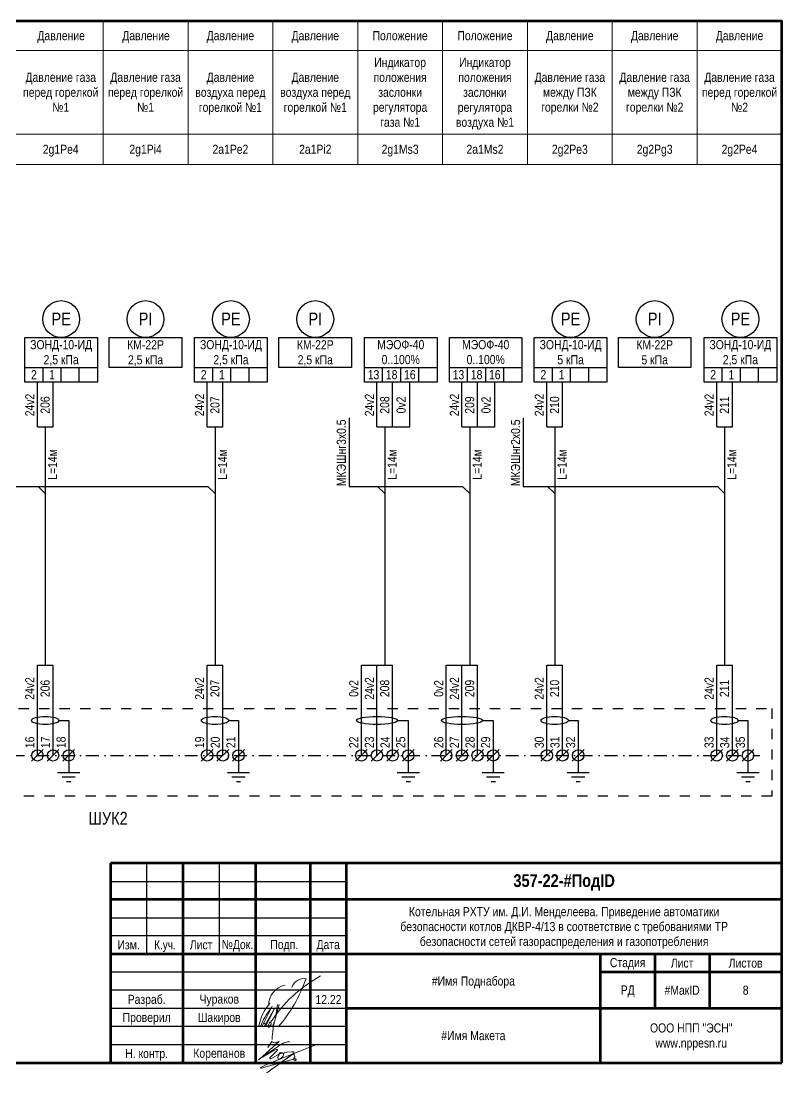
# Model space of a CAD drawing. Header units: millimetres. Extents: x -6000 to 26000, y -6000 to 26000.
# Drawn here: x 205.4 to 415, y -1514 to -1224.2 of the extents above; entities that cross this region are included whole.
import ezdxf

# ---------------------------------------------------------------- set-up
doc = ezdxf.new("R2010")
doc.units = ezdxf.units.MM
doc.header["$MEASUREMENT"] = 0
doc.linetypes.add('Штриховая', pattern=[5.644444, 2.822222, -2.822222])
doc.linetypes.add('Штрихпунктирная', pattern=[6.702778, 3.527778, -1.763889, 0, -1.411111])
for name, color, linetype, lineweight in [('0_Ном._пера__1', 7, 'Continuous', 15), ('0_Ном._пера__21', 7, 'Continuous', 30), ('0_Ном._пера__246', 7, 'Continuous', 100), ('2D - Общий_Ном._пера__1', 7, 'Continuous', 15), ('2D - Общий_Ном._пера__21', 7, 'Continuous', 30), ('Аннотация - Текст_Ном._пера__1', 7, 'Continuous', 15), ('Аннотация - Текст_Ном._пера__21', 7, 'Continuous', 30)]:
    doc.layers.add(name, color=color, linetype=linetype, lineweight=lineweight)
doc.layers.add('0_Ном._пера__9', color=7, linetype='Continuous', lineweight=15, true_color=0x3dad99)
doc.styles.add('СГЕНЕРИР_СТИЛЬ_1', font='')
doc.styles.add('СГЕНЕРИР_СТИЛЬ_4', font='')
doc.styles.get('СГЕНЕРИР_СТИЛЬ_1').set_extended_font_data('Arial Narrow')
doc.styles.get('СГЕНЕРИР_СТИЛЬ_4').set_extended_font_data('Arial Narrow', bold=True)

msp = doc.modelspace()

# ---------------------------------------------------------------- linework, layer by layer
at = {"layer": '0_Ном._пера__21', "color": 7, "linetype": 'Continuous', "lineweight": 30}
for p, q in [((415, -1456.19), (230, -1456.19)), ((230, -1456.19), (230, -1511.19)), ((240, -1456.19), (240, -1481.19)), ((250, -1456.19), (250, -1511.19)), ((260, -1456.19), (260, -1481.19)), ((270, -1456.19), (270, -1511.19)), ((285, -1456.19), (285, -1511.19)), ((295, -1456.19), (295, -1511.19)), ((230, -1461.19), (295, -1461.19)), ((415, -1466.19), (230, -1466.19)), ((230, -1471.19), (295, -1471.19)), ((295, -1476.19), (230, -1476.19)), ((415, -1481.19), (230, -1481.19)), ((365, -1511.19), (365, -1481.19)), ((380, -1481.19), (380, -1496.19)), ((395, -1481.19), (395, -1496.19)), ((295, -1486.19), (230, -1486.19)), ((415, -1486.19), (365, -1486.19)), ((295, -1491.19), (230, -1491.19)), ((295, -1496.19), (230, -1496.19)), ((415, -1496.19), (295, -1496.19)), ((295, -1501.19), (230, -1501.19)), ((295, -1506.19), (230, -1506.19))]:
    msp.add_line(p, q, dxfattribs=at)
at = {"layer": '0_Ном._пера__246', "color": 7, "linetype": 'Continuous', "lineweight": 100}
for p, q in [((415, -1456.19), (230, -1456.19)), ((230, -1456.19), (230, -1511.19)), ((250, -1456.19), (250, -1511.19)), ((270, -1456.19), (270, -1511.19)), ((285, -1456.19), (285, -1511.19)), ((295, -1456.19), (295, -1511.19)), ((415, -1466.19), (230, -1466.19)), ((415, -1481.19), (230, -1481.19)), ((365, -1511.19), (365, -1481.19)), ((380, -1481.19), (380, -1496.19)), ((395, -1481.19), (395, -1496.19)), ((415, -1486.19), (365, -1486.19)), ((415, -1496.19), (295, -1496.19))]:
    msp.add_line(p, q, dxfattribs=at)
at = {"layer": '0_Ном._пера__246', "color": 7, "linetype": 'Continuous', "lineweight": 100, "flags": 128}
msp.add_lwpolyline([(415, -1511.19), (415, -1224.19), (20, -1224.19), (20, -1511.19)], close=True, dxfattribs=at)
at = {"layer": '0_Ном._пера__9', "color": 135, "linetype": 'Continuous', "lineweight": 15, "true_color": 0x3dad99}
for p, q in [((275.49, -1498.83), (276.47, -1495.06)), ((275.49, -1498.83), (276.07, -1495.09)), ((274.54, -1495.53), (271.86, -1501.08)), ((272.35, -1501.18), (275.1, -1496.39)), ((275.1, -1496.39), (272.84, -1501.08)), ((273.33, -1501.18), (273.51, -1500.86)), ((274.27, -1500.25), (274.13, -1501.29)), ((274.53, -1501.34), (275.27, -1499.6))]:
    msp.add_line(p, q, dxfattribs=at)
at = {"layer": '0_Ном._пера__9', "color": 135, "linetype": 'Continuous', "lineweight": 15, "true_color": 0x3dad99, "flags": 128}
for points in [[(273.37, -1506.95), (274.48, -1505.31, -0.414214), (274.51, -1505.31), (274.64, -1505.4, 0.267949), (275.98, -1505.5), (276.48, -1505.26, -0.775573), (276.51, -1505.29), (271.17, -1510.04), (270.81, -1510.38), (270.95, -1510.24, 0.030067), (271.39, -1509.87), (276.91, -1506.18, -0.091908), (278.11, -1505.59), (279.12, -1505.33, -0.933541), (279.19, -1505.45)], [(271.87, -1509.56), (275.11, -1507.72, -0.08719), (275.64, -1507.48), (275.75, -1507.46, -0.702393), (275.98, -1507.8), (273.94, -1509.82, 0.136086), (273.9, -1509.93, 0.443716), (274.02, -1510.07), (274.18, -1510.07, 0.161222), (274.25, -1510.04), (276.29, -1508.84, -0.026522), (276.38, -1508.78, -0.768791), (276.46, -1508.85), (276.23, -1509.29, 0.105043), (276.11, -1509.7, 0.43472), (276.54, -1510.16, 0.16132), (276.66, -1510.12), (277.28, -1509.66, 0.102211), (277.56, -1509.35), (277.58, -1509.31, -0.023478), (277.62, -1509.25, 0.197304), (277.75, -1508.69, 0.161257), (277.69, -1508.58, 0.094433), (277.46, -1508.43), (277.44, -1508.42, 0.083774), (277.2, -1508.37, 0.05387), (276.8, -1508.39, 0.985858), (276.69, -1508.71), (278.65, -1508.27, -0.027151), (278.73, -1508.25), (280.02, -1508.11, -0.046388), (280.15, -1508.11), (280.38, -1508.12, -0.65616), (280.5, -1508.48), (273.14, -1513.95), (279.32, -1509.46), (280.16, -1508.9), (280.27, -1508.88, -0.038414), (280.38, -1508.88), (280.48, -1508.88), (280.5, -1508.88, -0.402341), (280.8, -1509.48, 0.020676), (280.78, -1509.54), (280.55, -1509.92, 0.467701), (280.83, -1510.53, 0.131652), (281.07, -1510.44, 0.726247), (280.97, -1510.07), (280.88, -1510.06, 0.115506), (280.74, -1510.07), (274.6, -1511.78), (271.6, -1512.61), (271.48, -1512.6, -0.747293), (271.44, -1512.45), (273.5, -1511.47), (286.93, -1506)]]:
    msp.add_lwpolyline(points, format="xyb", dxfattribs=at)
at = {"layer": '0_Ном._пера__9', "color": 135, "linetype": 'Continuous', "lineweight": 15, "true_color": 0x3dad99}
for centre, radius, start, end in [((306.41, -1521.02), 38.51, 118.6981, 146.8966), ((243.78, -1473.68), 42.61, 319.6537, 340.3805), ((283.34, -1491.47), 3.52, 80.6082, 161.7985), ((279.27, -1495.33), 5.66, 101.6434, 180.3746), ((283.79, -1503.42), 13.12, 138.6736, 169.7126), ((286.05, -1506.43), 15.59, 139.9163, 160.3208), ((272.19, -1500.88), 0.668, 353.3227, 96.6773), ((273.35, -1500.58), 0.661, 268.7016, 341.1724), ((296.11, -1505.07), 21.55, 163.167, 179.0964)]:
    msp.add_arc(centre, radius, start, end, dxfattribs=at)
msp.add_ellipse((273.9, -1500.65), major_axis=(0.248, 0.662), ratio=0.421875, dxfattribs=at)
at = {"layer": '2D - Общий_Ном._пера__1', "color": 7, "linetype": 'Continuous', "lineweight": 15}
for p, q in [((228.01, -1224.19), (228.01, -1263.72)), ((251.39, -1224.19), (251.39, -1263.72)), ((274.76, -1224.19), (274.76, -1263.72)), ((298.13, -1224.19), (298.13, -1263.72)), ((321.51, -1224.19), (321.51, -1263.72)), ((344.88, -1224.19), (344.88, -1263.72)), ((368.25, -1224.19), (368.25, -1263.72)), ((391.63, -1224.19), (391.63, -1263.72)), ((20, -1232.31), (415, -1232.31)), ((20, -1255.36), (415, -1255.36)), ((20, -1263.72), (415, -1263.72))]:
    msp.add_line(p, q, dxfattribs=at)
at = {"layer": '2D - Общий_Ном._пера__21', "color": 7, "linetype": 'Continuous', "lineweight": 30}
for p, q in [((206.45, -1311.35), (226.45, -1311.35)), ((206.45, -1323.7), (206.45, -1311.35)), ((226.45, -1311.35), (226.45, -1323.7)), ((253.22, -1311.35), (273.22, -1311.35)), ((253.22, -1323.7), (253.22, -1311.35)), ((273.22, -1311.35), (273.22, -1323.7)), ((299.99, -1311.35), (319.99, -1311.35)), ((299.99, -1323.7), (299.99, -1311.35)), ((319.99, -1311.35), (319.99, -1323.7)), ((323.39, -1311.35), (343.39, -1311.35)), ((323.39, -1323.7), (323.39, -1311.35)), ((343.39, -1311.35), (343.39, -1323.7)), ((346.78, -1311.35), (366.78, -1311.35)), ((346.78, -1323.7), (346.78, -1311.35)), ((366.78, -1311.35), (366.78, -1323.7)), ((393.55, -1311.35), (413.55, -1311.35)), ((393.55, -1323.7), (393.55, -1311.35)), ((413.55, -1311.35), (413.55, -1323.7)), ((206.45, -1319.58), (226.45, -1319.58)), ((211.45, -1323.7), (211.45, -1319.58)), ((216.45, -1323.7), (216.45, -1319.58)), ((221.45, -1323.7), (221.45, -1319.58)), ((253.22, -1319.58), (273.22, -1319.58)), ((258.22, -1323.7), (258.22, -1319.58)), ((263.22, -1323.7), (263.22, -1319.58)), ((268.22, -1323.7), (268.22, -1319.58)), ((299.99, -1319.58), (319.99, -1319.58)), ((304.99, -1323.7), (304.99, -1319.58)), ((309.99, -1323.7), (309.99, -1319.58)), ((314.99, -1323.7), (314.99, -1319.58)), ((323.39, -1319.58), (343.39, -1319.58)), ((328.39, -1323.7), (328.39, -1319.58)), ((333.39, -1323.7), (333.39, -1319.58)), ((338.39, -1323.7), (338.39, -1319.58)), ((346.78, -1319.58), (366.78, -1319.58)), ((351.78, -1323.7), (351.78, -1319.58)), ((356.78, -1323.7), (356.78, -1319.58)), ((361.78, -1323.7), (361.78, -1319.58)), ((393.55, -1319.58), (413.55, -1319.58)), ((398.55, -1323.7), (398.55, -1319.58)), ((403.55, -1323.7), (403.55, -1319.58)), ((408.55, -1323.7), (408.55, -1319.58)), ((226.45, -1323.7), (206.45, -1323.7)), ((209.91, -1335.97), (209.91, -1323.7)), ((214.22, -1335.97), (214.22, -1323.7)), ((273.22, -1323.7), (253.22, -1323.7)), ((256.68, -1335.97), (256.68, -1323.7)), ((260.99, -1335.97), (260.99, -1323.7)), ((319.99, -1323.7), (299.99, -1323.7)), ((303.45, -1335.97), (303.45, -1323.7)), ((307.76, -1335.97), (307.76, -1323.7)), ((312.49, -1335.97), (312.49, -1323.7)), ((343.39, -1323.7), (323.39, -1323.7)), ((326.85, -1335.97), (326.85, -1323.7)), ((331.16, -1335.97), (331.16, -1323.7)), ((335.89, -1335.97), (335.89, -1323.7)), ((366.78, -1323.7), (346.78, -1323.7)), ((350.25, -1335.97), (350.25, -1323.7)), ((354.56, -1335.97), (354.56, -1323.7)), ((413.55, -1323.7), (393.55, -1323.7)), ((397.02, -1335.97), (397.02, -1323.7)), ((401.33, -1335.97), (401.33, -1323.7)), ((295.75, -1333.46), (295.75, -1352.39)), ((343.74, -1333.46), (343.74, -1352.39)), ((209.91, -1335.97), (214.22, -1335.97)), ((212.07, -1335.97), (212.07, -1401.65)), ((256.68, -1335.97), (260.99, -1335.97)), ((258.84, -1335.97), (258.84, -1401.65)), ((303.45, -1335.97), (312.49, -1335.97)), ((305.61, -1335.97), (305.61, -1401.65)), ((326.85, -1335.97), (335.89, -1335.97)), ((329, -1335.97), (329, -1401.65)), ((350.25, -1335.97), (354.56, -1335.97)), ((352.4, -1335.97), (352.4, -1401.65)), ((397.02, -1335.97), (401.33, -1335.97)), ((399.17, -1335.97), (399.17, -1401.65)), ((34.11, -1352.39), (256.86, -1352.39)), ((212.07, -1354.37), (210.09, -1352.39)), ((258.84, -1354.37), (256.86, -1352.39)), ((295.75, -1352.39), (327.03, -1352.39)), ((305.61, -1354.37), (303.63, -1352.39)), ((329, -1354.37), (327.03, -1352.39)), ((343.74, -1352.39), (397.22, -1352.39)), ((352.4, -1354.37), (350.43, -1352.39)), ((399.17, -1354.37), (397.2, -1352.39)), ((209.91, -1426.48), (209.91, -1401.65)), ((209.91, -1401.65), (214.22, -1401.65)), ((214.22, -1426.48), (214.22, -1401.65)), ((256.68, -1426.48), (256.68, -1401.65)), ((256.68, -1401.65), (260.99, -1401.65)), ((260.99, -1426.48), (260.99, -1401.65)), ((299.14, -1426.48), (299.14, -1401.65)), ((299.14, -1401.65), (307.76, -1401.65)), ((303.45, -1426.48), (303.45, -1401.65)), ((307.76, -1426.48), (307.76, -1401.65)), ((322.54, -1426.48), (322.54, -1401.65)), ((322.54, -1401.65), (331.16, -1401.65)), ((326.85, -1426.48), (326.85, -1401.65)), ((331.16, -1426.48), (331.16, -1401.65)), ((350.25, -1426.48), (350.25, -1401.65)), ((350.25, -1401.65), (354.56, -1401.65)), ((354.56, -1426.48), (354.56, -1401.65)), ((397.02, -1426.48), (397.02, -1401.65)), ((397.02, -1401.65), (401.33, -1401.65)), ((401.33, -1426.48), (401.33, -1401.65)), ((215.83, -1416.85), (218.53, -1416.85)), ((218.53, -1416.85), (218.53, -1426.48)), ((262.6, -1416.85), (265.3, -1416.85)), ((265.3, -1416.85), (265.3, -1426.48)), ((309.09, -1416.85), (312.07, -1416.85)), ((312.07, -1416.85), (312.07, -1426.48)), ((332.48, -1416.85), (335.47, -1416.85)), ((335.47, -1416.85), (335.47, -1426.48)), ((356.17, -1416.85), (358.87, -1416.85)), ((358.87, -1416.85), (358.87, -1426.48)), ((402.94, -1416.85), (405.64, -1416.85)), ((405.64, -1416.85), (405.64, -1426.48)), ((208.28, -1428.11), (211.52, -1424.87)), ((212.59, -1428.11), (215.83, -1424.87)), ((216.9, -1428.11), (220.14, -1424.87)), ((255.05, -1428.11), (258.29, -1424.87)), ((259.36, -1428.11), (262.6, -1424.87)), ((263.68, -1428.11), (266.91, -1424.87)), ((297.51, -1428.11), (300.75, -1424.87)), ((301.83, -1428.11), (305.06, -1424.87)), ((306.14, -1428.11), (309.37, -1424.87)), ((310.45, -1428.11), (313.68, -1424.87)), ((320.91, -1428.11), (324.15, -1424.87)), ((325.22, -1428.11), (328.46, -1424.87)), ((329.53, -1428.11), (332.77, -1424.87)), ((333.84, -1428.11), (337.08, -1424.87)), ((348.62, -1428.11), (351.85, -1424.87)), ((352.93, -1428.11), (356.17, -1424.87)), ((357.24, -1428.11), (360.48, -1424.87)), ((395.39, -1428.11), (398.63, -1424.87)), ((399.7, -1428.11), (402.94, -1424.87)), ((404.01, -1428.11), (407.25, -1424.87)), ((218.53, -1426.48), (218.53, -1431.17)), ((265.3, -1426.48), (265.3, -1431.17)), ((312.07, -1426.48), (312.07, -1431.17)), ((335.47, -1426.48), (335.47, -1431.17)), ((358.87, -1426.48), (358.87, -1431.17)), ((405.64, -1426.48), (405.64, -1431.17)), ((215.48, -1431.17), (221.58, -1431.17)), ((262.25, -1431.17), (268.35, -1431.17)), ((309.02, -1431.17), (315.12, -1431.17)), ((332.42, -1431.17), (338.52, -1431.17)), ((355.82, -1431.17), (361.92, -1431.17)), ((402.59, -1431.17), (408.69, -1431.17)), ((216.71, -1432.41), (220.35, -1432.41)), ((217.95, -1433.64), (219.12, -1433.64)), ((263.49, -1432.41), (267.12, -1432.41)), ((264.72, -1433.64), (265.89, -1433.64)), ((310.26, -1432.41), (313.89, -1432.41)), ((311.49, -1433.64), (312.66, -1433.64)), ((333.65, -1432.41), (337.29, -1432.41)), ((334.89, -1433.64), (336.06, -1433.64)), ((357.05, -1432.41), (360.68, -1432.41)), ((358.28, -1433.64), (359.45, -1433.64)), ((403.82, -1432.41), (407.46, -1432.41)), ((405.05, -1433.64), (406.22, -1433.64))]:
    msp.add_line(p, q, dxfattribs=at)
at = {"layer": '2D - Общий_Ном._пера__21', "color": 7, "linetype": 'Штриховая', "lineweight": 30}
for p, q in [((24.11, -1413.54), (412.23, -1413.54)), ((412.23, -1413.54), (412.23, -1437.69)), ((412.23, -1437.69), (24.11, -1437.69))]:
    msp.add_line(p, q, dxfattribs=at)
at = {"layer": '2D - Общий_Ном._пера__21', "color": 7, "linetype": 'Штрихпунктирная', "lineweight": 30}
msp.add_line((32.79, -1426.48), (408.89, -1426.48), dxfattribs=at)
at = {"layer": '2D - Общий_Ном._пера__21', "color": 7, "linetype": 'Continuous', "lineweight": 30}
for centre, radius in [((216.45, -1306.28), 5.07), ((239.7, -1306.28), 5.07), ((263.22, -1306.28), 5.07), ((286.45, -1306.28), 5.07), ((356.78, -1306.28), 5.07), ((379.94, -1306.28), 5.07), ((403.55, -1306.28), 5.07), ((209.91, -1426.48), 1.57), ((214.22, -1426.48), 1.57), ((218.53, -1426.48), 1.57), ((256.68, -1426.48), 1.57), ((260.99, -1426.48), 1.57), ((265.3, -1426.48), 1.57), ((299.14, -1426.48), 1.57), ((303.45, -1426.48), 1.57), ((307.76, -1426.48), 1.57), ((312.07, -1426.48), 1.57), ((322.54, -1426.48), 1.57), ((326.85, -1426.48), 1.57), ((331.16, -1426.48), 1.57), ((335.47, -1426.48), 1.57), ((350.25, -1426.48), 1.57), ((354.56, -1426.48), 1.57), ((358.87, -1426.48), 1.57), ((397.02, -1426.48), 1.57), ((401.33, -1426.48), 1.57), ((405.64, -1426.48), 1.57)]:
    msp.add_circle(centre, radius, dxfattribs=at)
for centre, major_axis, ratio in [((212.07, -1416.85), (3.77, 0), 0.293314), ((258.84, -1416.85), (3.77, 0), 0.293314), ((303.45, -1416.85), (5.64, 0), 0.196058), ((326.85, -1416.85), (5.64, 0), 0.196058), ((352.4, -1416.85), (3.77, 0), 0.293314), ((399.17, -1416.85), (3.77, 0), 0.293314)]:
    msp.add_ellipse(centre, major_axis=major_axis, ratio=ratio, dxfattribs=at)
at = {"layer": 'Аннотация - Текст_Ном._пера__21', "color": 7, "linetype": 'Continuous', "lineweight": 30, "flags": 128}
for points in [[(229.7, -1311.35), (249.7, -1311.35), (249.7, -1319.58), (229.7, -1319.58)], [(276.45, -1311.35), (296.45, -1311.35), (296.45, -1319.58), (276.45, -1319.58)], [(369.94, -1311.35), (389.94, -1311.35), (389.94, -1319.58), (369.94, -1319.58)]]:
    msp.add_lwpolyline(points, close=True, dxfattribs=at)

# ---------------------------------------------------------------- texts
at = {"layer": '0_Ном._пера__1', "color": 7, "linetype": 'Continuous', "lineweight": 15, "attachment_point": 5}
for s, insert, char_height, style in [('\\A1;{\\pqc;\\fArial Narrow|b1|i0|c204|p34;357-22\\fArial Narrow|b1|i0|c204|p34;-\\fArial Narrow|b1|i0|c204|p34;#ПодID}', (355, -1461.48), 3.5, 'СГЕНЕРИР_СТИЛЬ_4'), ('\\A1;{\\pqc;\\fArial Narrow|b0|i0|c204|p34;Изм.}', (235.04, -1478.67), 2.5, 'СГЕНЕРИР_СТИЛЬ_1'), ('\\A1;{\\W0.950000x;\\pqc;\\fArial Narrow|b0|i0|c204|p34;К.уч.}', (245.04, -1479.02), 2.5, 'СГЕНЕРИР_СТИЛЬ_1'), ('\\A1;{\\pqc;\\fArial Narrow|b0|i0|c204|p34;Лист}', (255, -1478.67), 2.5, 'СГЕНЕРИР_СТИЛЬ_1'), ('\\A1;{\\pqc;\\fArial Narrow|b0|i0|c204|p34;№Док.}', (265, -1478.95), 2.5, 'СГЕНЕРИР_СТИЛЬ_1'), ('\\A1;{\\pqc;\\fArial Narrow|b0|i0|c204|p34; Подп.}', (277.5, -1478.91), 2.5, 'СГЕНЕРИР_СТИЛЬ_1'), ('\\A1;{\\pqc;\\fArial Narrow|b0|i0|c204|p34;Дата}', (290, -1478.95), 2.5, 'СГЕНЕРИР_СТИЛЬ_1'), ('\\A1;{\\pqc;\\fArial Narrow|b0|i0|c204|p34;Стадия}', (372.5, -1483.91), 2.5, 'СГЕНЕРИР_СТИЛЬ_1'), ('\\A1;{\\pqc;\\fArial Narrow|b0|i0|c204|p34;Лист}', (387.5, -1483.7), 2.5, 'СГЕНЕРИР_СТИЛЬ_1'), ('\\A1;{\\pqc;\\fArial Narrow|b0|i0|c204|p34;Листов}', (405, -1483.7), 2.5, 'СГЕНЕРИР_СТИЛЬ_1'), ('\\A1;{\\pqc;\\fArial Narrow|b0|i0|c204|p34;#Имя Поднабора}', (330, -1489), 2.5, 'СГЕНЕРИР_СТИЛЬ_1'), ('\\A1;{\\pqc;\\fArial Narrow|b0|i0|c204|p34;РД}', (372.5, -1491.47), 2.5, 'СГЕНЕРИР_СТИЛЬ_1'), ('\\A1;{\\pqc;\\fArial Narrow|b0|i0|c204|p34;#МакID}', (387.5, -1491.18), 2.5, 'СГЕНЕРИР_СТИЛЬ_1'), ('\\A1;{\\pqc;\\fArial Narrow|b0|i0|c204|p34;#Имя Макета}', (330, -1503.68), 2.5, 'СГЕНЕРИР_СТИЛЬ_1')]:
    msp.add_mtext(s, dxfattribs=dict(at, insert=insert, char_height=char_height, style=style))
at = {"layer": '0_Ном._пера__1', "color": 7, "linetype": 'Continuous', "lineweight": 15, "insert": (355, -1474), "char_height": 2.5, "width": 102.1134, "attachment_point": 5, "line_spacing_factor": 0.984993, "style": 'СГЕНЕРИР_СТИЛЬ_1'}
msp.add_mtext('\\A1;{\\pqc;\\fArial Narrow|b0|i0|c204|p34;Котельная РХТУ им. Д.И. Менделеева. Приведение автоматики безопасности котлов ДКВР-4/13 в соответствие с требованиями ТР безопасности сетей газораспределения и газопотребления}', dxfattribs=at)
at = {"layer": '0_Ном._пера__1', "color": 7, "linetype": 'Continuous', "lineweight": 15, "insert": (390, -1504), "char_height": 2.5, "attachment_point": 5, "line_spacing_factor": 0.996855, "style": 'СГЕНЕРИР_СТИЛЬ_1'}
msp.add_mtext('\\A1;{\\pqc;\\fArial Narrow|b0|i0|c204|p34;ООО НПП "ЭСН"\\P\\pqc;\\fArial Narrow|b0|i0|c204|p34;www.nppesn.ru}', dxfattribs=at)
at = {"layer": 'Аннотация - Текст_Ном._пера__1', "color": 7, "linetype": 'Continuous', "lineweight": 15, "attachment_point": 2, "style": 'СГЕНЕРИР_СТИЛЬ_1'}
for s, insert, char_height in [('\\A1;{\\pqc;\\fArial Narrow|b0|i0|c204|p34;Давление}', (216.45, -1226.97), 2.5), ('\\A1;{\\pqc;\\fArial Narrow|b0|i0|c204|p34;Давление}', (239.82, -1226.97), 2.5), ('\\A1;{\\pqc;\\fArial Narrow|b0|i0|c204|p34;Давление}', (263.07, -1226.97), 2.5), ('\\A1;{\\pqc;\\fArial Narrow|b0|i0|c204|p34;Давление}', (286.45, -1226.97), 2.5), ('\\A1;{\\pqc;\\fArial Narrow|b0|i0|c204|p34;Положение}', (309.82, -1226.97), 2.5), ('\\A1;{\\pqc;\\fArial Narrow|b0|i0|c204|p34;Положение}', (333.19, -1226.97), 2.5), ('\\A1;{\\pqc;\\fArial Narrow|b0|i0|c204|p34;Давление}', (356.57, -1226.97), 2.5), ('\\A1;{\\pqc;\\fArial Narrow|b0|i0|c204|p34;Давление}', (379.94, -1226.97), 2.5), ('\\A1;{\\pqc;\\fArial Narrow|b0|i0|c204|p34;Давление}', (403.31, -1226.97), 2.5), ('\\A1;{\\pqc;\\fArial Narrow|b0|i0|c204|p34;2\\fArial Narrow|b0|i0|c204|p34;g1Pe4}', (216.33, -1258.26), 2.5), ('\\A1;{\\pqc;\\fArial Narrow|b0|i0|c204|p34;2\\fArial Narrow|b0|i0|c204|p34;g1Pi4}', (239.7, -1258.26), 2.5), ('\\A1;{\\pqc;\\fArial Narrow|b0|i0|c204|p34;2\\fArial Narrow|b0|i0|c204|p34;a1Pe2}', (263.07, -1258.26), 2.5), ('\\A1;{\\pqc;\\fArial Narrow|b0|i0|c204|p34;2\\fArial Narrow|b0|i0|c204|p34;a1Pi2}', (286.45, -1258.26), 2.5), ('\\A1;{\\pqc;\\fArial Narrow|b0|i0|c204|p34;2\\fArial Narrow|b0|i0|c204|p34;g1Ms3}', (309.82, -1258.26), 2.5), ('\\A1;{\\pqc;\\fArial Narrow|b0|i0|c204|p34;2\\fArial Narrow|b0|i0|c204|p34;a1Ms2}', (333.19, -1258.26), 2.5), ('\\A1;{\\pqc;\\fArial Narrow|b0|i0|c204|p34;2\\fArial Narrow|b0|i0|c204|p34;g2Pe3}', (356.57, -1258.26), 2.5), ('\\A1;{\\pqc;\\fArial Narrow|b0|i0|c204|p34;2\\fArial Narrow|b0|i0|c204|p34;g2Pg3}', (379.94, -1258.26), 2.5), ('\\A1;{\\pqc;\\fArial Narrow|b0|i0|c204|p34;2\\fArial Narrow|b0|i0|c204|p34;g2Pe4}', (403.31, -1258.26), 2.5), ('\\A1;{\\pqc;\\fArial Narrow|b0|i0|c204|p34;P\\fArial Narrow|b0|i0|c204|p34;E}', (216.45, -1304.49), 3.5), ('\\A1;{\\pqc;\\fArial Narrow|b0|i0|c204|p34;P\\fArial Narrow|b0|i0|c204|p34;I}', (239.7, -1304.49), 3.5), ('\\A1;{\\pqc;\\fArial Narrow|b0|i0|c204|p34;P\\fArial Narrow|b0|i0|c204|p34;E}', (263.22, -1304.49), 3.5), ('\\A1;{\\pqc;\\fArial Narrow|b0|i0|c204|p34;P\\fArial Narrow|b0|i0|c204|p34;I}', (286.45, -1304.49), 3.5), ('\\A1;{\\pqc;\\fArial Narrow|b0|i0|c204|p34;P\\fArial Narrow|b0|i0|c204|p34;E}', (356.78, -1304.49), 3.5), ('\\A1;{\\pqc;\\fArial Narrow|b0|i0|c204|p34;P\\fArial Narrow|b0|i0|c204|p34;I}', (379.94, -1304.49), 3.5), ('\\A1;{\\pqc;\\fArial Narrow|b0|i0|c204|p34;P\\fArial Narrow|b0|i0|c204|p34;E}', (403.55, -1304.49), 3.5), ('\\A1;{\\pqc;\\fArial Narrow|b0|i0|c204|p34;2}', (208.95, -1320.35), 2.5), ('\\A1;{\\pqc;\\fArial Narrow|b0|i0|c204|p34;1}', (213.95, -1320.35), 2.5), ('\\A1;{\\pqc;\\fArial Narrow|b0|i0|c204|p34;2}', (255.72, -1320.35), 2.5), ('\\A1;{\\pqc;\\fArial Narrow|b0|i0|c204|p34;1}', (260.72, -1320.35), 2.5), ('\\A1;{\\pqc;\\fArial Narrow|b0|i0|c204|p34;1\\fArial Narrow|b0|i0|c204|p34;3}', (302.49, -1320.35), 2.5), ('\\A1;{\\pqc;\\fArial Narrow|b0|i0|c204|p34;18}', (307.49, -1320.35), 2.5), ('\\A1;{\\pqc;\\fArial Narrow|b0|i0|c204|p34;16}', (312.49, -1320.35), 2.5), ('\\A1;{\\pqc;\\fArial Narrow|b0|i0|c204|p34;1\\fArial Narrow|b0|i0|c204|p34;3}', (325.89, -1320.35), 2.5), ('\\A1;{\\pqc;\\fArial Narrow|b0|i0|c204|p34;18}', (330.89, -1320.35), 2.5), ('\\A1;{\\pqc;\\fArial Narrow|b0|i0|c204|p34;16}', (335.89, -1320.35), 2.5), ('\\A1;{\\pqc;\\fArial Narrow|b0|i0|c204|p34;2}', (349.28, -1320.35), 2.5), ('\\A1;{\\pqc;\\fArial Narrow|b0|i0|c204|p34;1}', (354.28, -1320.35), 2.5), ('\\A1;{\\pqc;\\fArial Narrow|b0|i0|c204|p34;2}', (396.05, -1320.35), 2.5), ('\\A1;{\\pqc;\\fArial Narrow|b0|i0|c204|p34;1}', (401.05, -1320.35), 2.5), ('\\A1;{\\pqc;\\fArial Narrow|b0|i0|c204|p34;ШУК\\fArial Narrow|b0|i0|c204|p34;2}', (229.39, -1442.05), 3.5), ('\\A1;{\\pqc;\\fArial Narrow|b0|i0|c204|p34;Разраб.}', (240, -1492.43), 2.5), ('\\A1;{\\pqc;\\fArial Narrow|b0|i0|c204|p34;8}', (405, -1489.9), 2.5), ('\\A1;{\\pqc;\\fArial Narrow|b0|i0|c204|p34;Чураков}', (260, -1492.35), 2.5), ('\\A1;{\\pqc;\\fArial Narrow|b0|i0|c204|p34;12.22}', (290.08, -1492.49), 2.5), ('\\A1;{\\pqc;\\fArial Narrow|b0|i0|c204|p34;Проверил}', (240, -1497.4), 2.5), ('\\A1;{\\pqc;\\fArial Narrow|b0|i0|c204|p34;Шакиров}', (260, -1497.4), 2.5), ('\\A1;{\\pqc;\\fArial Narrow|b0|i0|c204|p34;Н. контр.}', (240, -1507.35), 2.5), ('\\A1;{\\pqc;\\fArial Narrow|b0|i0|c204|p34;Корепанов}', (260, -1507.27), 2.5)]:
    msp.add_mtext(s, dxfattribs=dict(at, insert=insert, char_height=char_height))
at = {"layer": 'Аннотация - Текст_Ном._пера__1', "color": 7, "linetype": 'Continuous', "lineweight": 15, "char_height": 2.5, "width": 23.3734, "attachment_point": 2, "style": 'СГЕНЕРИР_СТИЛЬ_1'}
for s, insert, line_spacing_factor in [('\\A1;{\\pqc;\\fArial Narrow|b0|i0|c204|p34;Индикатор положения заслонки регулятора\\P\\pqc;\\fArial Narrow|b0|i0|c204|p34;газа №1}', (309.82, -1234.32), 0.989236), ('\\A1;{\\pqc;\\fArial Narrow|b0|i0|c204|p34;Индикатор положения заслонки регулятора воздуха №1}', (333.19, -1234.32), 0.989719), ('\\A1;{\\pqc;\\fArial Narrow|b0|i0|c204|p34;Давление газа \\fArial Narrow|b0|i0|c204|p34;перед горелкой\\fArial Narrow|b0|i0|c204|p34; №1}', (216.33, -1238.44), 0.990261), ('\\A1;{\\pqc;\\fArial Narrow|b0|i0|c204|p34;Давление газа \\fArial Narrow|b0|i0|c204|p34;перед горелкой\\fArial Narrow|b0|i0|c204|p34; №1}', (239.7, -1238.44), 0.990261), ('\\A1;{\\pqc;\\fArial Narrow|b0|i0|c204|p34;Давление \\fArial Narrow|b0|i0|c204|p34;воздуха \\fArial Narrow|b0|i0|c204|p34;перед горелкой №1}', (263.07, -1238.44), 0.991143), ('\\A1;{\\pqc;\\fArial Narrow|b0|i0|c204|p34;Давление \\fArial Narrow|b0|i0|c204|p34;воздуха \\fArial Narrow|b0|i0|c204|p34;перед горелкой №1}', (286.45, -1238.44), 0.991143), ('\\A1;{\\pqc;\\fArial Narrow|b0|i0|c204|p34;Давление газа между ПЗК горелки №\\fArial Narrow|b0|i0|c204|p34;2}', (356.57, -1238.44), 0.986094), ('\\A1;{\\pqc;\\fArial Narrow|b0|i0|c204|p34;Давление газа между ПЗК горелки №\\fArial Narrow|b0|i0|c204|p34;2}', (379.94, -1238.44), 0.986094), ('\\A1;{\\pqc;\\fArial Narrow|b0|i0|c204|p34;Давление газа перед горелкой №\\fArial Narrow|b0|i0|c204|p34;2}', (403.31, -1238.44), 0.990261)]:
    msp.add_mtext(s, dxfattribs=dict(at, insert=insert, line_spacing_factor=line_spacing_factor))
at = {"layer": 'Аннотация - Текст_Ном._пера__1', "color": 7, "linetype": 'Continuous', "lineweight": 15, "char_height": 2.5, "attachment_point": 2, "style": 'СГЕНЕРИР_СТИЛЬ_1'}
for s, insert, line_spacing_factor in [('\\A1;{\\pqc;\\fArial Narrow|b0|i0|c204|p34;ЗОНД-10-ИД\\P\\pqc;\\fArial Narrow|b0|i0|c204|p34;2,5 кПа}', (216.45, -1312.08), 0.99361), ('\\A1;{\\pqc;\\fArial Narrow|b0|i0|c204|p34;КМ-22Р\\P\\pqc;\\fArial Narrow|b0|i0|c204|p34;2,5 кПа}', (239.7, -1312.12), 0.993371), ('\\A1;{\\pqc;\\fArial Narrow|b0|i0|c204|p34;ЗОНД-10-ИД\\P\\pqc;\\fArial Narrow|b0|i0|c204|p34;2,5 кПа}', (263.22, -1312.08), 0.99361), ('\\A1;{\\pqc;\\fArial Narrow|b0|i0|c204|p34;КМ-22Р\\P\\pqc;\\fArial Narrow|b0|i0|c204|p34;2,5 кПа}', (286.45, -1312.12), 0.993371), ('\\A1;{\\pqc;\\fArial Narrow|b0|i0|c204|p34;МЭО\\fArial Narrow|b0|i0|c204|p34;Ф\\fArial Narrow|b0|i0|c204|p34;-40\\P\\pqc;\\fArial Narrow|b0|i0|c204|p34;0..100%}', (309.99, -1312.08), 0.985168), ('\\A1;{\\pqc;\\fArial Narrow|b0|i0|c204|p34;МЭО\\fArial Narrow|b0|i0|c204|p34;Ф\\fArial Narrow|b0|i0|c204|p34;-40\\P\\pqc;\\fArial Narrow|b0|i0|c204|p34;0..100%}', (333.39, -1312.08), 0.985168), ('\\A1;{\\pqc;\\fArial Narrow|b0|i0|c204|p34;ЗОНД-10-ИД\\P\\pqc;\\fArial Narrow|b0|i0|c204|p34;5 кПа}', (356.78, -1312.08), 0.995028), ('\\A1;{\\pqc;\\fArial Narrow|b0|i0|c204|p34;КМ-22Р\\P\\pqc;\\fArial Narrow|b0|i0|c204|p34;5 кПа}', (379.94, -1312.12), 0.994788), ('\\A1;{\\pqc;\\fArial Narrow|b0|i0|c204|p34;ЗОНД-10-ИД\\P\\pqc;\\fArial Narrow|b0|i0|c204|p34;2,5 кПа}', (403.55, -1312.08), 0.99361)]:
    msp.add_mtext(s, dxfattribs=dict(at, insert=insert, line_spacing_factor=line_spacing_factor))
at = {"layer": 'Аннотация - Текст_Ном._пера__1', "color": 7, "linetype": 'Continuous', "lineweight": 15, "char_height": 2.5, "attachment_point": 2, "rotation": 90, "style": 'СГЕНЕРИР_СТИЛЬ_1'}
for s, insert in [('\\A1;{\\pqc;\\fArial Narrow|b0|i0|c204|p34;24\\fArial Narrow|b0|i0|c204|p34;v2}', (206.56, -1329.96)), ('\\A1;{\\pqc;\\fArial Narrow|b0|i0|c204|p34;24\\fArial Narrow|b0|i0|c204|p34;v2}', (253.33, -1329.96)), ('\\A1;{\\pqc;\\fArial Narrow|b0|i0|c204|p34;24\\fArial Narrow|b0|i0|c204|p34;v2}', (300.1, -1329.96)), ('\\A1;{\\pqc;\\fArial Narrow|b0|i0|c204|p34;24\\fArial Narrow|b0|i0|c204|p34;v2}', (323.5, -1329.96)), ('\\A1;{\\pqc;\\fArial Narrow|b0|i0|c204|p34;24\\fArial Narrow|b0|i0|c204|p34;v2}', (346.9, -1329.96)), ('\\A1;{\\pqc;\\fArial Narrow|b0|i0|c204|p34;24\\fArial Narrow|b0|i0|c204|p34;v2}', (393.67, -1329.96)), ('\\A1;{\\pqc;\\fArial Narrow|b0|i0|c204|p34;20\\fArial Narrow|b0|i0|c204|p34;6}', (210.78, -1329.96)), ('\\A1;{\\pqc;\\fArial Narrow|b0|i0|c204|p34;20\\fArial Narrow|b0|i0|c204|p34;7}', (257.55, -1329.96)), ('\\A1;{\\pqc;\\fArial Narrow|b0|i0|c204|p34;2\\fArial Narrow|b0|i0|c204|p34;08}', (304.32, -1329.96)), ('\\A1;{\\pqc;\\fArial Narrow|b0|i0|c204|p34;0\\fArial Narrow|b0|i0|c204|p34;v2}', (308.83, -1329.96)), ('\\A1;{\\pqc;\\fArial Narrow|b0|i0|c204|p34;2\\fArial Narrow|b0|i0|c204|p34;09}', (327.72, -1329.96)), ('\\A1;{\\pqc;\\fArial Narrow|b0|i0|c204|p34;0\\fArial Narrow|b0|i0|c204|p34;v2}', (332.22, -1329.96)), ('\\A1;{\\pqc;\\fArial Narrow|b0|i0|c204|p34;21\\fArial Narrow|b0|i0|c204|p34;0}', (351.11, -1329.96)), ('\\A1;{\\pqc;\\fArial Narrow|b0|i0|c204|p34;2\\fArial Narrow|b0|i0|c204|p34;1\\fArial Narrow|b0|i0|c204|p34;1}', (397.88, -1329.96)), ('\\A1;{\\pqc;\\fArial Narrow|b0|i0|c204|p34;МКЭШнг3х0.5}', (292.37, -1343.13)), ('\\A1;{\\pqc;\\fArial Narrow|b0|i0|c204|p34;МКЭШнг\\fArial Narrow|b0|i0|c204|p34;2\\fArial Narrow|b0|i0|c204|p34;х0.5}', (340.36, -1343.13)), ('\\A1;{\\pqc;\\fArial Narrow|b0|i0|c204|p34;L=1\\fArial Narrow|b0|i0|c204|p34;4\\fArial Narrow|b0|i0|c204|p34;м}', (212.84, -1346.34)), ('\\A1;{\\pqc;\\fArial Narrow|b0|i0|c204|p34;L=1\\fArial Narrow|b0|i0|c204|p34;4\\fArial Narrow|b0|i0|c204|p34;м}', (259.61, -1346.34)), ('\\A1;{\\pqc;\\fArial Narrow|b0|i0|c204|p34;L=1\\fArial Narrow|b0|i0|c204|p34;4\\fArial Narrow|b0|i0|c204|p34;м}', (306.38, -1346.34)), ('\\A1;{\\pqc;\\fArial Narrow|b0|i0|c204|p34;L=1\\fArial Narrow|b0|i0|c204|p34;4\\fArial Narrow|b0|i0|c204|p34;м}', (329.78, -1346.34)), ('\\A1;{\\pqc;\\fArial Narrow|b0|i0|c204|p34;L=1\\fArial Narrow|b0|i0|c204|p34;4\\fArial Narrow|b0|i0|c204|p34;м}', (353.17, -1346.34)), ('\\A1;{\\pqc;\\fArial Narrow|b0|i0|c204|p34;L=1\\fArial Narrow|b0|i0|c204|p34;4\\fArial Narrow|b0|i0|c204|p34;м}', (399.94, -1346.34)), ('\\A1;{\\pqc;\\fArial Narrow|b0|i0|c204|p34;24\\fArial Narrow|b0|i0|c204|p34;v2}', (206.56, -1408.04)), ('\\A1;{\\pqc;\\fArial Narrow|b0|i0|c204|p34;24\\fArial Narrow|b0|i0|c204|p34;v2}', (253.33, -1408.04)), ('\\A1;{\\pqc;\\fArial Narrow|b0|i0|c204|p34;24\\fArial Narrow|b0|i0|c204|p34;v2}', (300.1, -1408.04)), ('\\A1;{\\pqc;\\fArial Narrow|b0|i0|c204|p34;24\\fArial Narrow|b0|i0|c204|p34;v2}', (323.5, -1408.04)), ('\\A1;{\\pqc;\\fArial Narrow|b0|i0|c204|p34;24\\fArial Narrow|b0|i0|c204|p34;v2}', (346.9, -1408.04)), ('\\A1;{\\pqc;\\fArial Narrow|b0|i0|c204|p34;24\\fArial Narrow|b0|i0|c204|p34;v2}', (393.67, -1408.04)), ('\\A1;{\\pqc;\\fArial Narrow|b0|i0|c204|p34;20\\fArial Narrow|b0|i0|c204|p34;6}', (210.78, -1408.04)), ('\\A1;{\\pqc;\\fArial Narrow|b0|i0|c204|p34;20\\fArial Narrow|b0|i0|c204|p34;7}', (257.55, -1408.04)), ('\\A1;{\\pqc;\\fArial Narrow|b0|i0|c204|p34;0\\fArial Narrow|b0|i0|c204|p34;v2}', (295.79, -1408.04)), ('\\A1;{\\pqc;\\fArial Narrow|b0|i0|c204|p34;2\\fArial Narrow|b0|i0|c204|p34;08}', (304.32, -1408.04)), ('\\A1;{\\pqc;\\fArial Narrow|b0|i0|c204|p34;0\\fArial Narrow|b0|i0|c204|p34;v2}', (319.19, -1408.04)), ('\\A1;{\\pqc;\\fArial Narrow|b0|i0|c204|p34;2\\fArial Narrow|b0|i0|c204|p34;09}', (327.72, -1408.04)), ('\\A1;{\\pqc;\\fArial Narrow|b0|i0|c204|p34;21\\fArial Narrow|b0|i0|c204|p34;0}', (351.11, -1408.04)), ('\\A1;{\\pqc;\\fArial Narrow|b0|i0|c204|p34;2\\fArial Narrow|b0|i0|c204|p34;1\\fArial Narrow|b0|i0|c204|p34;1}', (397.88, -1408.04)), ('\\A1;{\\pqc;\\fArial Narrow|b0|i0|c204|p34;1\\fArial Narrow|b0|i0|c204|p34;6}', (206.56, -1422.88)), ('\\A1;{\\pqc;\\fArial Narrow|b0|i0|c204|p34;17}', (210.87, -1422.88)), ('\\A1;{\\pqc;\\fArial Narrow|b0|i0|c204|p34;18}', (215.18, -1422.88)), ('\\A1;{\\pqc;\\fArial Narrow|b0|i0|c204|p34;1\\fArial Narrow|b0|i0|c204|p34;9}', (253.33, -1422.88)), ('\\A1;{\\pqc;\\fArial Narrow|b0|i0|c204|p34;2\\fArial Narrow|b0|i0|c204|p34;0}', (257.64, -1422.88)), ('\\A1;{\\pqc;\\fArial Narrow|b0|i0|c204|p34;21}', (261.96, -1422.88)), ('\\A1;{\\pqc;\\fArial Narrow|b0|i0|c204|p34;22}', (295.79, -1422.88)), ('\\A1;{\\pqc;\\fArial Narrow|b0|i0|c204|p34;2\\fArial Narrow|b0|i0|c204|p34;3}', (300.1, -1422.88)), ('\\A1;{\\pqc;\\fArial Narrow|b0|i0|c204|p34;2\\fArial Narrow|b0|i0|c204|p34;4}', (304.42, -1422.88)), ('\\A1;{\\pqc;\\fArial Narrow|b0|i0|c204|p34;2\\fArial Narrow|b0|i0|c204|p34;5}', (308.73, -1422.88)), ('\\A1;{\\pqc;\\fArial Narrow|b0|i0|c204|p34;2\\fArial Narrow|b0|i0|c204|p34;6}', (319.19, -1422.88)), ('\\A1;{\\pqc;\\fArial Narrow|b0|i0|c204|p34;2\\fArial Narrow|b0|i0|c204|p34;7}', (323.5, -1422.88)), ('\\A1;{\\pqc;\\fArial Narrow|b0|i0|c204|p34;2\\fArial Narrow|b0|i0|c204|p34;8}', (327.81, -1422.88)), ('\\A1;{\\pqc;\\fArial Narrow|b0|i0|c204|p34;2\\fArial Narrow|b0|i0|c204|p34;9}', (332.12, -1422.88)), ('\\A1;{\\pqc;\\fArial Narrow|b0|i0|c204|p34;30}', (346.9, -1422.88)), ('\\A1;{\\pqc;\\fArial Narrow|b0|i0|c204|p34;31}', (351.21, -1422.88)), ('\\A1;{\\pqc;\\fArial Narrow|b0|i0|c204|p34;3\\fArial Narrow|b0|i0|c204|p34;2}', (355.52, -1422.88)), ('\\A1;{\\pqc;\\fArial Narrow|b0|i0|c204|p34;3\\fArial Narrow|b0|i0|c204|p34;3}', (393.67, -1422.88)), ('\\A1;{\\pqc;\\fArial Narrow|b0|i0|c204|p34;3\\fArial Narrow|b0|i0|c204|p34;4}', (397.98, -1422.88)), ('\\A1;{\\pqc;\\fArial Narrow|b0|i0|c204|p34;3\\fArial Narrow|b0|i0|c204|p34;5}', (402.29, -1422.88))]:
    msp.add_mtext(s, dxfattribs=dict(at, insert=insert))

doc.saveas('drawing.dxf')
